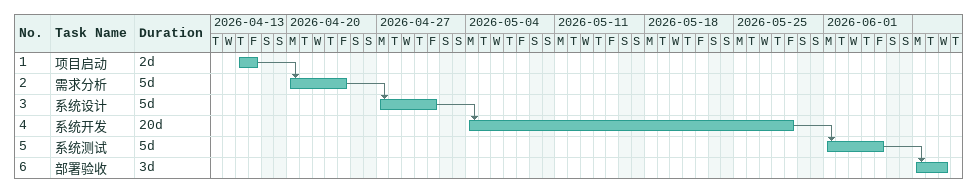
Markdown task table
| ID | Task | Duration | Start | Finish | Predecessors |
|---|---|---|---|---|---|
| 1 | 项目启动 | 2d | 2026-04-16 | 2026-04-17 |  |
| 2 | 需求分析 | 5d | 2026-04-20 | 2026-04-24 | 1 |
| 3 | 系统设计 | 5d | 2026-04-27 | 2026-05-01 | 2 |
| 4 | 系统开发 | 20d | 2026-05-04 | 2026-05-29 | 3 |
| 5 | 系统测试 | 5d | 2026-06-01 | 2026-06-05 | 4 |
| 6 | 部署验收 | 3d | 2026-06-08 | 2026-06-10 | 5 |
